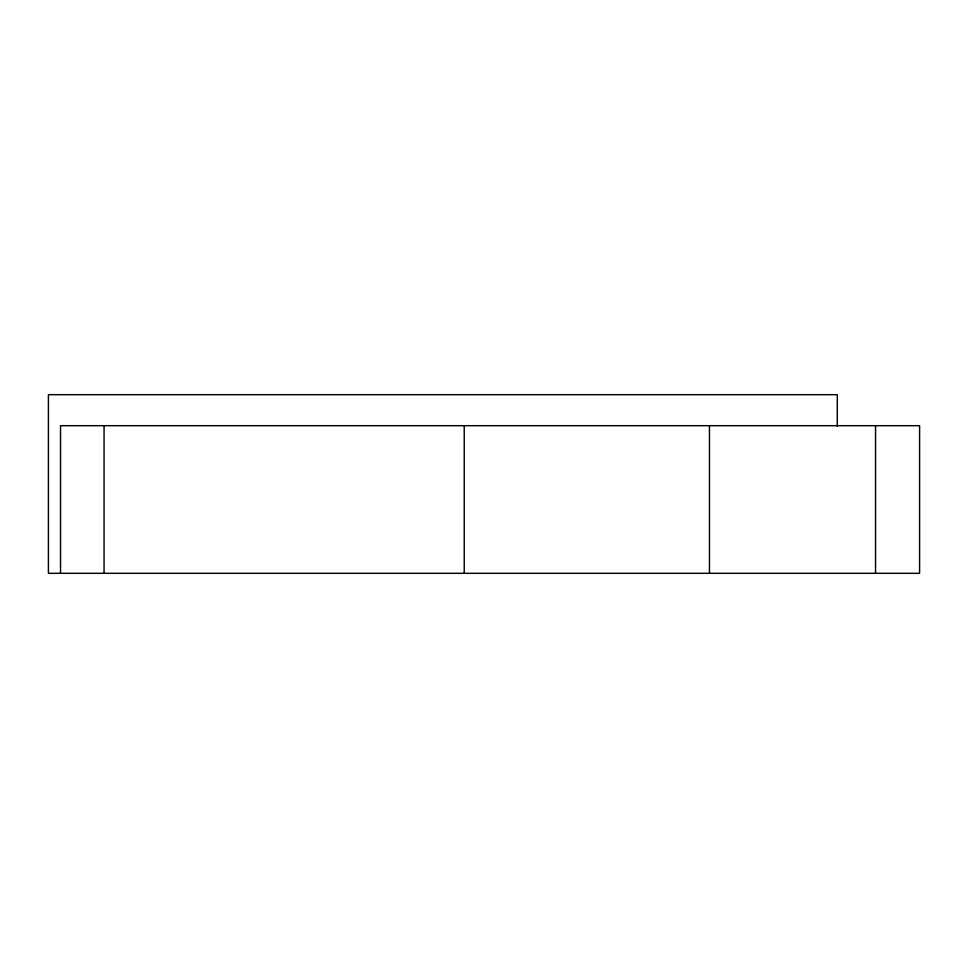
<?xml version="1.0" encoding="UTF-8"?>
<svg xmlns="http://www.w3.org/2000/svg" width="968" height="968" viewBox="0 0 968 968"><rect width="100%" height="100%" fill="white"/><g stroke="black" fill="none" stroke-linecap="round" stroke-linejoin="round"><path stroke-width="1.45" d="M875.544 425.69L875.544 573.31M837.296 426.21L837.296 394.69L48.4 394.69L48.4 573.31L919.6 573.31L919.6 425.69L60.524 425.69L60.524 573.31M709.459 425.69L709.459 573.31M464.229 425.69L464.229 573.31M104.06 425.69L104.06 573.31"/></g></svg>
